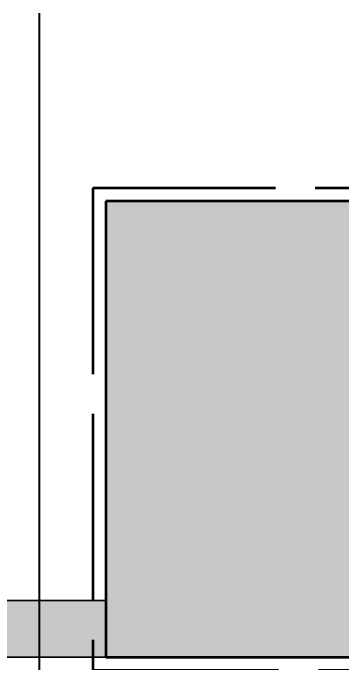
# Model space of a CAD drawing. Header units: millimetres. Extents: x -6059 to 35224, y -4267 to 3794.
# Drawn here: x -247 to 630, y -19 to 1710 of the extents above; entities that cross this region are included whole.
import ezdxf

# ---------------------------------------------------------------- set-up
doc = ezdxf.new("R2010")
doc.units = ezdxf.units.MM
doc.linetypes.add('DASH_494_106', pattern=[599.722222, 493.888889, -105.833333])
for name, color, linetype in [('GEOFAB', 5, 'Continuous'), ('MODULE_ART', 7, 'Continuous'), ('PIPES', 7, 'Continuous'), ('TANK', 7, 'Continuous')]:
    doc.layers.add(name, color=color, linetype=linetype)

# ---------------------------------------------------------------- blocks, each defined once
blk = doc.blocks.new('atlancube_face')
at = {"true_color": 0x000000}
blk.add_solid([(-1.8, -1.8), (1151.8, -1.8), (-1.8, 781.8), (1151.8, 781.8)], dxfattribs=at)

msp = doc.modelspace()

# ---------------------------------------------------------------- linework, layer by layer
at = {"layer": 'GEOFAB', "color": 6, "lineweight": 40}
msp.add_line((-176.4, -176.4), (-176.4, 1710), dxfattribs=at)
at = {"layer": 'GEOFAB', "color": 5, "linetype": 'DASH_494_106', "lineweight": 53}
msp.add_lwpolyline([(-35.3, -35.3), (32235.3, -35.3), (32235.3, 1245.3), (-35.3, 1245.3)], close=True, dxfattribs=at)
at = {"layer": 'PIPES', "lineweight": 35}
msp.add_lwpolyline([(-705.6, 0), (0, 0), (0, 150), (-705.6, 150)], close=True, dxfattribs=at)
at = {"layer": 'PIPES', "true_color": 0xbfbfbf}
msp.add_solid([(-705.6, 0), (0, 0), (-705.6, 150), (0, 150)], dxfattribs=at)
at = {"layer": 'TANK', "lineweight": 53}
msp.add_lwpolyline([(0, 0), (32200, 0), (32200, 1210), (0, 1210)], close=True, dxfattribs=at)

# ---------------------------------------------------------------- block references
at = {"layer": 'MODULE_ART', "yscale": 0.5512820512820513}
msp.add_blockref('atlancube_face', (0, 780), dxfattribs=at)
at = {"layer": 'MODULE_ART'}
msp.add_blockref('atlancube_face', (0, 0), dxfattribs=at)

doc.saveas('drawing.dxf')
